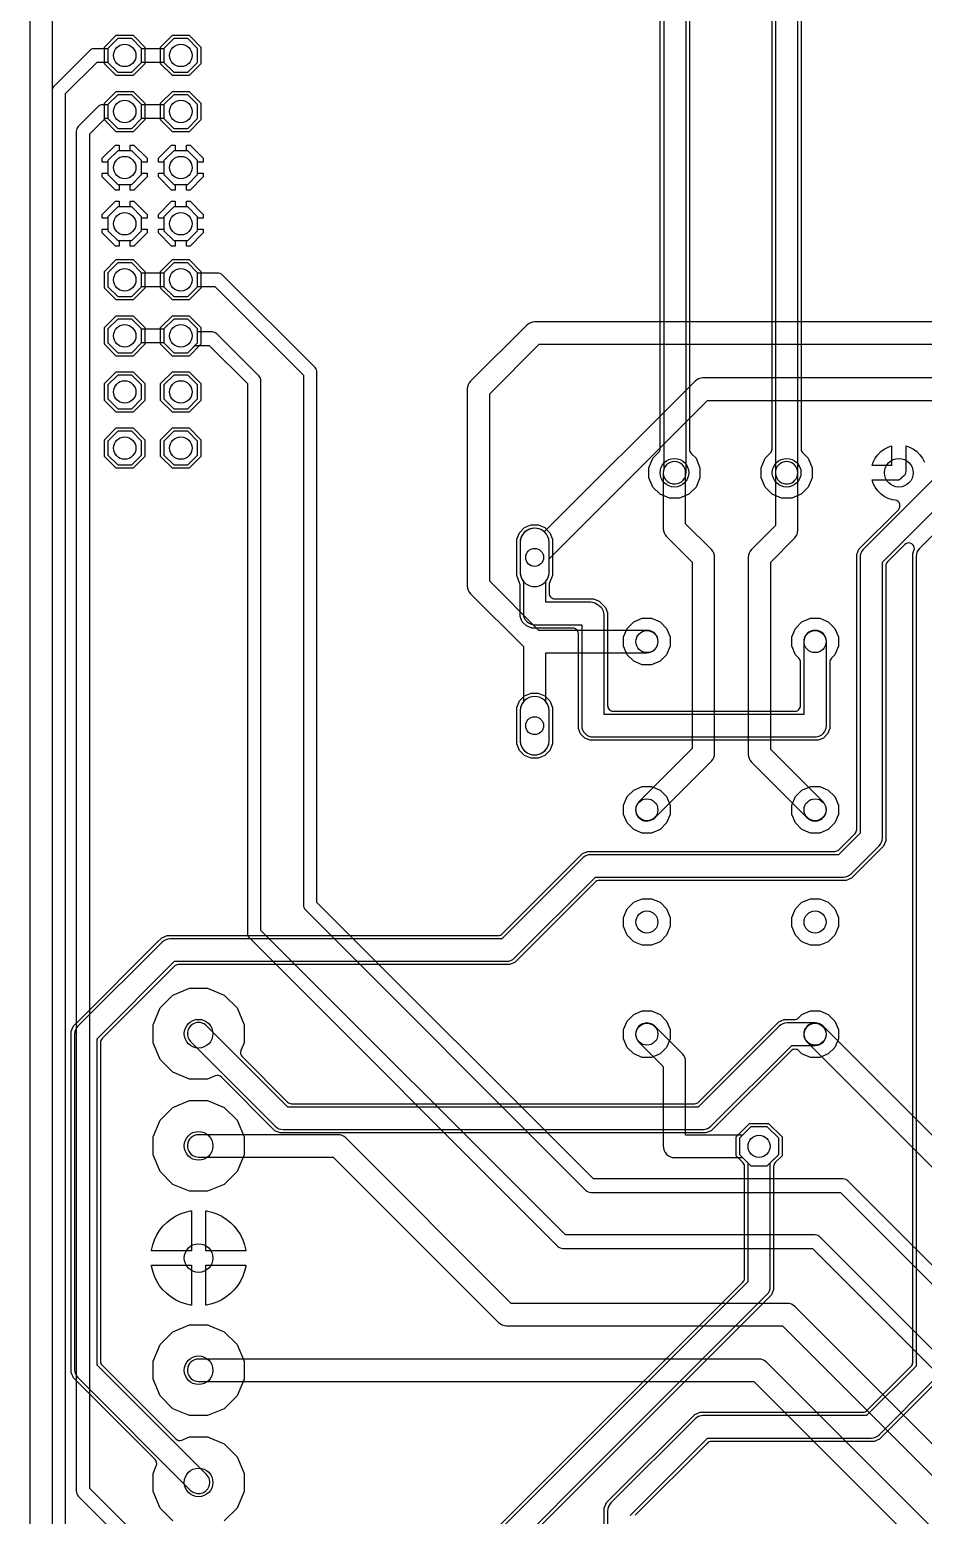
# Model space of a CAD drawing. Header units: millimetres. Extents: x 0 to 100, y -162 to 0.
# Drawn here: x 0 to 40.5, y -101.3 to -34 of the extents above; entities that cross this region are included whole.
import ezdxf

# ---------------------------------------------------------------- set-up
doc = ezdxf.new("R2010")
doc.units = ezdxf.units.MM

msp = doc.modelspace()

# ---------------------------------------------------------------- linework, layer by layer
at = {"layer": '16_copper'}
for points in [[(1.626, -102.795), (1.626, -36.905), (3.047, -35.484), (3.538, -35.484), (3.538, -35.495), (3.984, -35.941), (4.616, -35.941), (5.062, -35.495), (5.062, -35.484), (6.078, -35.484), (6.078, -35.495), (6.524, -35.941), (7.156, -35.941), (7.602, -35.495), (7.602, -34.863), (7.156, -34.417), (6.524, -34.417), (6.078, -34.863), (6.078, -34.874), (5.062, -34.874), (5.062, -34.863), (4.616, -34.417), (3.984, -34.417), (3.538, -34.863), (3.538, -34.874), (2.921, -34.874, 0.198912), (2.705, -34.963), (1.105, -36.564, 0.198912), (1.016, -36.779), (1.016, -102.921, 0.198912)], [(5.206, -102.565), (2.718, -100.077), (2.718, -38.734), (3.428, -38.024), (3.538, -38.024), (3.538, -38.035), (3.984, -38.481), (4.616, -38.481), (5.062, -38.035), (5.062, -38.024), (6.078, -38.024), (6.078, -38.035), (6.524, -38.481), (7.156, -38.481), (7.602, -38.035), (7.602, -37.403), (7.156, -36.957), (6.524, -36.957), (6.078, -37.403), (6.078, -37.414), (5.062, -37.414), (5.062, -37.403), (4.616, -36.957), (3.984, -36.957), (3.538, -37.403), (3.538, -37.414), (3.302, -37.414, 0.198912), (3.086, -37.503), (2.197, -38.392, 0.198912), (2.108, -38.608), (2.108, -100.203, 0.198912), (2.197, -100.419), (4.864, -103.086, 0.198912)], [(56.006, -105.105), (37.046, -86.144, 0.198912), (36.83, -86.055), (25.526, -86.055), (13.005, -73.534), (13.005, -49.53, 0.198912), (12.916, -49.314), (8.725, -45.123, 0.198912), (8.509, -45.034), (7.602, -45.034), (7.602, -45.023), (7.156, -44.577), (6.524, -44.577), (6.078, -45.023), (6.078, -45.034), (5.062, -45.034), (5.062, -45.023), (4.616, -44.577), (3.984, -44.577), (3.538, -45.023), (3.538, -45.655), (3.984, -46.101), (4.616, -46.101), (5.062, -45.655), (5.062, -45.644), (6.078, -45.644), (6.078, -45.655), (6.524, -46.101), (7.156, -46.101), (7.602, -45.655), (7.602, -45.644), (8.383, -45.644), (12.395, -49.656), (12.395, -73.66, 0.198912), (12.484, -73.876), (25.184, -86.576, 0.198912), (25.4, -86.665), (36.704, -86.665), (55.664, -105.626, 0.198912)], [(54.736, -107.645), (35.776, -88.684, 0.198912), (35.56, -88.595), (24.256, -88.595), (10.465, -74.804), (10.465, -49.911, 0.198912), (10.376, -49.695), (8.471, -47.79, 0.198912), (8.255, -47.701), (7.602, -47.701), (7.602, -47.563), (7.156, -47.117), (6.524, -47.117), (6.078, -47.563), (6.078, -47.574), (5.062, -47.574), (5.062, -47.563), (4.616, -47.117), (3.984, -47.117), (3.538, -47.563), (3.538, -48.195), (3.984, -48.641), (4.616, -48.641), (5.062, -48.195), (5.062, -48.184), (6.078, -48.184), (6.078, -48.195), (6.524, -48.641), (7.156, -48.641), (7.486, -48.311), (8.129, -48.311), (9.855, -50.037), (9.855, -74.93, 0.198912), (9.944, -75.146), (23.914, -89.116, 0.198912), (24.13, -89.205), (35.434, -89.205), (54.394, -108.166, 0.198912)], [(90.17, -47.244), (22.86, -47.244, 0.198912), (22.501, -47.393), (19.961, -49.933, 0.198912), (19.812, -50.292), (19.812, -59.202, 0.198912), (19.961, -59.562), (22.352, -61.953), (22.352, -64.45, 0.16243), (22.2, -64.839), (22.2, -66.225, 0.952079), (23.52, -66.225), (23.52, -64.839, 0.16243), (23.368, -64.45), (23.368, -62.23), (27.94, -62.23, 1), (27.94, -61.214), (23.05, -61.214), (20.828, -58.992), (20.828, -50.502), (23.07, -48.26), (89.96, -48.26)], [(80.03, -49.784), (30.48, -49.784, 0.198912), (30.121, -49.933), (23.297, -56.756, 0.628687), (22.2, -57.219), (22.2, -58.605), (22.206, -58.669), (22.219, -58.733), (22.237, -58.795), (22.262, -58.855), (22.293, -58.912), (22.329, -58.966), (22.37, -59.016), (22.416, -59.062), (22.466, -59.103), (22.52, -59.14), (22.577, -59.17), (22.637, -59.195), (22.699, -59.214), (22.763, -59.226), (22.828, -59.233), (22.892, -59.233), (22.957, -59.226, 0.357805), (23.52, -58.605), (23.52, -57.97), (30.69, -50.8), (79.82, -50.8)], [(53.699, -110.893), (34.649, -91.843, 0.198912), (34.29, -91.694), (21.8, -91.694), (14.308, -84.202, 0.198912), (13.949, -84.053), (7.645, -84.053, 0.929363), (7.571, -85.063), (7.645, -85.069), (13.738, -85.069), (21.231, -92.561, 0.198912), (21.59, -92.71), (34.08, -92.71), (52.832, -111.462)], [(47.349, -108.353), (33.358, -94.362, 0.198912), (32.999, -94.213), (7.645, -94.213, 0.929363), (7.571, -95.223), (7.645, -95.229), (32.788, -95.229), (46.482, -108.922)]]:
    msp.add_lwpolyline(points, format="xyb", dxfattribs=at)
for points in [[(5.062, -40.575), (5.062, -39.943), (4.616, -39.497), (3.984, -39.497), (3.538, -39.943), (3.538, -40.575), (3.984, -41.021), (4.616, -41.021)], [(7.602, -40.575), (7.602, -39.943), (7.156, -39.497), (6.524, -39.497), (6.078, -39.943), (6.078, -40.575), (6.524, -41.021), (7.156, -41.021)], [(5.062, -43.115), (5.062, -42.483), (4.616, -42.037), (3.984, -42.037), (3.538, -42.483), (3.538, -43.115), (3.984, -43.561), (4.616, -43.561)], [(7.602, -43.115), (7.602, -42.483), (7.156, -42.037), (6.524, -42.037), (6.078, -42.483), (6.078, -43.115), (6.524, -43.561), (7.156, -43.561)], [(5.062, -50.735), (5.062, -50.103), (4.616, -49.657), (3.984, -49.657), (3.538, -50.103), (3.538, -50.735), (3.984, -51.181), (4.616, -51.181)], [(7.602, -50.735), (7.602, -50.103), (7.156, -49.657), (6.524, -49.657), (6.078, -50.103), (6.078, -50.735), (6.524, -51.181), (7.156, -51.181)], [(5.062, -53.275), (5.062, -52.643), (4.616, -52.197), (3.984, -52.197), (3.538, -52.643), (3.538, -53.275), (3.984, -53.721), (4.616, -53.721)], [(7.602, -53.275), (7.602, -52.643), (7.156, -52.197), (6.524, -52.197), (6.078, -52.643), (6.078, -53.275), (6.524, -53.721), (7.156, -53.721)]]:
    msp.add_lwpolyline(points, close=True, dxfattribs=at)
for points in [[(27.983, -69.848, 0.17708), (28.299, -69.701), (30.86, -67.141, 0.198912), (31.008, -66.782), (31.008, -57.912, 0.198912), (30.86, -57.553), (29.697, -56.39), (29.697, -54.077, 1), (28.681, -54.077), (28.681, -56.601, 0.198912), (28.83, -56.96), (29.992, -58.122), (29.992, -66.571), (27.581, -68.983), (27.543, -69.025), (27.511, -69.071), (27.483, -69.12), (27.461, -69.172), (27.445, -69.226), (27.436, -69.281), (27.432, -69.337), (27.435, -69.394), (27.443, -69.449), (27.458, -69.504), (27.479, -69.556), (27.506, -69.606), (27.538, -69.652), (27.574, -69.695), (27.616, -69.733), (27.661, -69.767), (27.71, -69.795), (27.761, -69.818), (27.815, -69.834), (27.87, -69.845), (27.926, -69.85)], [(35.612, -69.847, 0.631879), (35.919, -68.983), (33.548, -66.612), (33.548, -58.122), (34.628, -57.043, 0.198912), (34.777, -56.683), (34.777, -54.077, 1), (33.761, -54.077), (33.761, -56.473), (32.681, -57.553, 0.198912), (32.532, -57.912), (32.532, -66.822, 0.198912), (32.681, -67.182), (35.201, -69.701), (35.243, -69.739), (35.289, -69.771), (35.338, -69.799), (35.39, -69.821), (35.444, -69.837), (35.499, -69.846), (35.555, -69.85)], [(33.909, -84.95), (33.909, -84.214), (33.388, -83.693), (32.652, -83.693), (32.271, -84.074), (29.697, -84.074), (29.697, -80.751, 0.198912), (29.548, -80.392), (28.299, -79.143, 1), (27.581, -79.861), (28.681, -80.961), (28.681, -84.561, 0.425936), (29.21, -85.09), (32.271, -85.09), (32.652, -85.471), (33.388, -85.471)], [(55.27, -95.016), (55.27, -94.468), (54.884, -94.082), (54.668, -94.082), (47.349, -86.763, 0.198912), (46.99, -86.614), (43.39, -86.614), (35.919, -79.143, 1), (35.201, -79.861), (42.821, -87.481, 0.198912), (43.18, -87.63), (46.78, -87.63), (53.95, -94.8), (53.95, -95.016), (54.336, -95.402), (54.884, -95.402)]]:
    msp.add_lwpolyline(points, format="xyb", close=True, dxfattribs=at)
at = {"layer": '1_copper'}
for points in [[(98.75, -138.174, 0.391601), (98.984, -137.922), (98.984, -1.27, 0.414214), (98.73, -1.016), (1.27, -1.016, 0.414214), (1.016, -1.27), (1.016, -137.922, 0.414214), (1.27, -138.176), (98.73, -138.176)], [(25.37, -66.192), (25.128, -66.092), (24.942, -65.906), (24.841, -65.663), (24.841, -61.366, 0.414214), (24.587, -61.112), (22.729, -61.112), (22.486, -61.012), (22.3, -60.826), (22.2, -60.583), (22.2, -59.153, 0.098493), (22.18, -59.055), (22.047, -58.734), (22.047, -57.09), (22.171, -56.791), (22.4, -56.563), (22.698, -56.439), (23.022, -56.439), (23.32, -56.563), (23.549, -56.791), (23.673, -57.09), (23.673, -58.734), (23.54, -59.055, 0.098493), (23.52, -59.153), (23.52, -59.538, 0.414214), (23.774, -59.792), (25.531, -59.792), (25.774, -59.892), (26.061, -60.18), (26.162, -60.422), (26.162, -64.618, 0.414214), (26.416, -64.872), (34.646, -64.872, 0.414214), (34.9, -64.618), (34.9, -62.655, 0.198912), (34.825, -62.476), (34.668, -62.318), (34.508, -61.931), (34.508, -61.513), (34.668, -61.126), (34.964, -60.83), (35.351, -60.67), (35.769, -60.67), (36.156, -60.83), (36.452, -61.126), (36.612, -61.513), (36.612, -61.931), (36.452, -62.318), (36.295, -62.476, 0.198912), (36.22, -62.655), (36.22, -65.663), (36.12, -65.906), (35.934, -66.092), (35.691, -66.192)], [(35.584, -66.039, 0.40058), (36.068, -65.532), (36.068, -61.722, 1), (35.052, -61.722), (35.052, -65.024), (26.01, -65.024), (26.01, -60.554, 0.271662), (25.759, -60.093), (25.743, -60.079, 0.187985), (25.4, -59.944), (23.368, -59.944), (23.368, -58.994, 0.16243), (23.52, -58.605), (23.52, -57.219, 0.952079), (22.2, -57.219), (22.2, -58.605, 0.16243), (22.352, -58.994), (22.352, -60.452, 0.414214), (22.86, -60.96), (24.994, -60.96), (24.994, -65.532, 0.414214), (25.502, -66.04), (35.56, -66.04)], [(22.957, -66.846, 0.357805), (23.52, -66.225), (23.52, -64.839, 0.952079), (22.2, -64.839), (22.2, -66.225), (22.206, -66.289), (22.219, -66.353), (22.237, -66.415), (22.262, -66.475), (22.293, -66.532), (22.329, -66.586), (22.37, -66.636), (22.416, -66.682), (22.466, -66.723), (22.52, -66.76), (22.577, -66.79), (22.637, -66.815), (22.699, -66.834), (22.763, -66.846), (22.828, -66.853), (22.892, -66.853)], [(11.345, -83.972), (11.102, -83.872), (8.679, -81.449, 0.303348), (8.402, -81.394), (8.054, -81.538), (7.236, -81.538), (6.48, -81.225), (5.901, -80.646), (5.588, -79.89), (5.588, -79.072), (5.901, -78.315), (6.48, -77.737), (7.236, -77.424), (8.054, -77.424), (8.81, -77.737), (9.389, -78.315), (9.702, -79.072), (9.702, -79.89), (9.558, -80.238, 0.303348), (9.613, -80.515), (11.675, -82.577, 0.198912), (11.855, -82.652), (30.101, -82.652, 0.198912), (30.281, -82.577), (33.916, -78.942), (34.159, -78.842), (34.627, -78.842, 0.198912), (34.806, -78.767), (34.964, -78.61), (35.351, -78.45), (35.769, -78.45), (36.156, -78.61), (36.452, -78.906), (36.612, -79.293), (36.612, -79.711), (36.452, -80.098), (36.156, -80.394), (35.769, -80.554), (35.351, -80.554), (34.964, -80.394), (34.827, -80.258, 0.414216), (34.468, -80.258), (31.076, -83.65), (30.854, -83.872), (30.611, -83.972)], [(30.501, -83.819, 0.187977), (30.839, -83.671), (34.5, -80.01), (35.56, -80.01, 1), (35.56, -78.994), (34.29, -78.994, 0.198912), (33.931, -79.143), (30.27, -82.804), (11.687, -82.804), (8.004, -79.122, 1), (7.286, -79.84), (11.117, -83.671, 0.198912), (11.476, -83.82), (30.48, -83.82)], [(14.012, -110.468, 0.187977), (14.35, -110.32), (33.379, -91.291, 0.198912), (33.528, -90.932), (33.528, -85.331), (33.909, -84.95), (33.909, -84.214), (33.388, -83.693), (32.652, -83.693), (32.131, -84.214), (32.131, -84.95), (32.512, -85.331), (32.512, -90.722), (13.781, -109.453), (7.645, -109.453, 0.929363), (7.571, -110.463), (7.645, -110.469), (13.991, -110.469)]]:
    msp.add_lwpolyline(points, format="xyb", close=True, dxfattribs=at)
for points in [[(29.87, -30.351), (29.87, -53.024, 0.198912), (29.945, -53.203), (30.166, -53.424), (30.341, -53.848), (30.341, -54.306), (30.166, -54.73), (29.842, -55.054), (29.418, -55.229), (28.96, -55.229), (28.536, -55.054), (28.212, -54.73), (28.037, -54.306), (28.037, -53.848), (28.212, -53.424), (28.475, -53.161, 0.198912), (28.55, -52.981), (28.55, -29.841)], [(28.702, -29.972), (28.702, -53.935, 0.093121), (28.684, -54.129), (28.692, -54.184, 0.284671), (29.064, -54.569), (29.119, -54.58), (29.175, -54.585), (29.232, -54.583, 0.402219), (29.718, -54.056), (29.718, -30.182)], [(34.929, -31.642), (34.929, -53.002, 0.198912), (35.004, -53.182), (35.246, -53.424), (35.421, -53.848), (35.421, -54.306), (35.246, -54.73), (34.922, -55.054), (34.498, -55.229), (34.04, -55.229), (33.616, -55.054), (33.292, -54.73), (33.117, -54.306), (33.117, -53.848), (33.292, -53.424), (33.534, -53.182, 0.198912), (33.608, -53.002), (33.608, -31.132)], [(33.761, -31.263), (33.761, -54.077), (33.764, -54.133), (33.773, -54.189), (33.789, -54.243), (33.81, -54.295), (33.837, -54.345), (33.869, -54.391), (33.907, -54.433), (33.948, -54.471), (33.994, -54.504), (34.043, -54.532), (34.094, -54.554), (34.148, -54.57), (34.204, -54.581), (34.26, -54.585), (34.316, -54.583, 0.38717), (34.777, -54.077), (34.777, -31.474)], [(44.091, -51.203), (37.741, -57.553, 0.198912), (37.592, -57.912), (37.592, -70.402), (36.62, -71.374), (25.4, -71.374, 0.198912), (25.041, -71.523), (21.38, -75.184), (6.35, -75.184, 0.198912), (5.991, -75.333), (2.181, -79.143, 0.198912), (2.032, -79.502), (2.032, -94.696, 0.198912), (2.181, -95.055), (7.286, -100.16), (7.328, -100.198), (7.374, -100.23), (7.423, -100.258), (7.475, -100.28), (7.529, -100.295), (7.584, -100.305), (7.64, -100.309), (7.697, -100.306, 0.631879), (8.004, -99.442), (3.048, -94.485), (3.048, -79.712), (6.56, -76.2), (21.59, -76.2, 0.198912), (21.949, -76.051), (25.61, -72.39), (36.83, -72.39, 0.198912), (37.189, -72.241), (38.459, -70.971, 0.198912), (38.608, -70.612), (38.608, -58.122), (44.66, -52.07)], [(6.48, -101.545), (5.901, -100.966), (5.588, -100.21), (5.588, -99.392), (5.732, -99.043, 0.303348), (5.677, -98.767), (1.98, -95.07), (1.88, -94.827), (1.88, -79.371), (1.98, -79.128), (2.202, -78.906), (5.754, -75.354), (5.754, -75.354), (5.976, -75.132), (6.219, -75.032), (21.211, -75.032, 0.198912), (21.391, -74.957), (25.026, -71.322), (25.269, -71.222), (36.451, -71.222, 0.198912), (36.631, -71.147), (37.365, -70.413, 0.198912), (37.44, -70.233), (37.44, -57.781), (37.54, -57.538), (39.327, -55.751, 0.612805), (39.187, -55.321), (39.055, -55.3), (38.868, -55.239), (38.692, -55.15), (38.532, -55.034), (38.392, -54.894), (38.276, -54.734), (38.187, -54.558), (38.136, -54.402), (39.278, -54.402, 0.259145), (39.493, -54.282), (39.504, -54.264, 0.324806), (39.674, -54.006), (39.674, -52.864), (39.83, -52.915), (40.006, -53.004), (40.166, -53.12), (40.305, -53.26), (40.421, -53.42), (40.511, -53.596)], [(27.178, -101.302), (30.69, -97.79), (38.1, -97.79, 0.198912), (38.459, -97.641), (40.999, -95.101, 0.198912), (41.148, -94.742), (41.148, -58.076), (44.788, -54.436, 1), (44.07, -53.718), (40.281, -57.507, 0.198912), (40.132, -57.866), (40.132, -94.532), (37.89, -96.774), (30.48, -96.774, 0.198912), (30.121, -96.923), (26.311, -100.733, 0.198912), (26.162, -101.092), (26.162, -121.202)], [(26.01, -121.033), (26.01, -100.961), (26.11, -100.718), (30.106, -96.722), (30.349, -96.622), (37.721, -96.622, 0.198912), (37.901, -96.547), (39.905, -94.543, 0.198912), (39.98, -94.363), (39.98, -57.735), (40.034, -57.603, 0.820686), (39.62, -57.326), (38.835, -58.111, 0.198912), (38.76, -58.291), (38.76, -70.743), (38.66, -70.986), (37.204, -72.442), (36.961, -72.542), (25.779, -72.542, 0.198912), (25.599, -72.617), (21.964, -76.252), (21.721, -76.352), (6.729, -76.352, 0.198912), (6.549, -76.427), (3.275, -79.701, 0.198912), (3.2, -79.881), (3.2, -94.317, 0.198912), (3.275, -94.497), (6.611, -97.833, 0.303348), (6.888, -97.888), (7.236, -97.744), (8.054, -97.744), (8.81, -98.057), (9.389, -98.635), (9.702, -99.392), (9.702, -100.21), (9.389, -100.966), (8.81, -101.545)], [(13.792, -109.226), (32.285, -90.733, 0.198912), (32.36, -90.553), (32.36, -85.5, 0.198912), (32.285, -85.32), (31.979, -85.013), (31.979, -84.151), (32.589, -83.541), (33.451, -83.541), (34.061, -84.151), (34.061, -85.013), (33.755, -85.32, 0.198912), (33.68, -85.5), (33.68, -91.063), (33.58, -91.306), (14.365, -110.521)], [(41.2, -95.116), (38.474, -97.842), (38.231, -97.942), (30.859, -97.942, 0.198912), (30.679, -98.017), (27.405, -101.291, 0.198912)]]:
    msp.add_lwpolyline(points, format="xyb", dxfattribs=at)
for points in [[(3.921, -36.093), (3.386, -35.558), (3.386, -34.8), (3.921, -34.265), (4.679, -34.265), (5.214, -34.8), (5.214, -35.558), (4.679, -36.093)], [(6.461, -36.093), (5.926, -35.558), (5.926, -34.8), (6.461, -34.265), (7.219, -34.265), (7.754, -34.8), (7.754, -35.558), (7.219, -36.093)], [(5.062, -35.495), (5.062, -34.863), (4.616, -34.417), (3.984, -34.417), (3.538, -34.863), (3.538, -35.495), (3.984, -35.941), (4.616, -35.941)], [(7.602, -35.495), (7.602, -34.863), (7.156, -34.417), (6.524, -34.417), (6.078, -34.863), (6.078, -35.495), (6.524, -35.941), (7.156, -35.941)], [(3.921, -38.633), (3.386, -38.098), (3.386, -37.34), (3.921, -36.805), (4.679, -36.805), (5.214, -37.34), (5.214, -38.098), (4.679, -38.633)], [(5.062, -38.035), (5.062, -37.403), (4.616, -36.957), (3.984, -36.957), (3.538, -37.403), (3.538, -38.035), (3.984, -38.481), (4.616, -38.481)], [(6.461, -38.633), (5.926, -38.098), (5.926, -37.34), (6.461, -36.805), (7.219, -36.805), (7.754, -37.34), (7.754, -38.098), (7.219, -38.633)], [(7.602, -38.035), (7.602, -37.403), (7.156, -36.957), (6.524, -36.957), (6.078, -37.403), (6.078, -38.035), (6.524, -38.481), (7.156, -38.481)], [(3.284, -40.005), (3.284, -39.838), (3.879, -39.243), (4.046, -39.243), (4.046, -39.497), (3.984, -39.497), (3.538, -39.943), (3.538, -40.005)], [(5.062, -40.005), (5.062, -39.943), (4.616, -39.497), (4.554, -39.497), (4.554, -39.243), (4.721, -39.243), (5.316, -39.838), (5.316, -40.005)], [(5.824, -40.005), (5.824, -39.838), (6.419, -39.243), (6.586, -39.243), (6.586, -39.497), (6.524, -39.497), (6.078, -39.943), (6.078, -40.005)], [(7.602, -40.005), (7.602, -39.943), (7.156, -39.497), (7.094, -39.497), (7.094, -39.243), (7.261, -39.243), (7.856, -39.838), (7.856, -40.005)], [(3.284, -40.68), (3.284, -40.513), (3.538, -40.513), (3.538, -40.575), (3.984, -41.021), (4.046, -41.021), (4.046, -41.275), (3.879, -41.275)], [(4.554, -41.275), (4.554, -41.021), (4.616, -41.021), (5.062, -40.575), (5.062, -40.513), (5.316, -40.513), (5.316, -40.68), (4.721, -41.275)], [(5.824, -40.68), (5.824, -40.513), (6.078, -40.513), (6.078, -40.575), (6.524, -41.021), (6.586, -41.021), (6.586, -41.275), (6.419, -41.275)], [(7.094, -41.275), (7.094, -41.021), (7.156, -41.021), (7.602, -40.575), (7.602, -40.513), (7.856, -40.513), (7.856, -40.68), (7.261, -41.275)], [(3.284, -42.545), (3.284, -42.378), (3.879, -41.783), (4.046, -41.783), (4.046, -42.037), (3.984, -42.037), (3.538, -42.483), (3.538, -42.545)], [(5.062, -42.545), (5.062, -42.483), (4.616, -42.037), (4.554, -42.037), (4.554, -41.783), (4.721, -41.783), (5.316, -42.378), (5.316, -42.545)], [(5.824, -42.545), (5.824, -42.378), (6.419, -41.783), (6.586, -41.783), (6.586, -42.037), (6.524, -42.037), (6.078, -42.483), (6.078, -42.545)], [(7.602, -42.545), (7.602, -42.483), (7.156, -42.037), (7.094, -42.037), (7.094, -41.783), (7.261, -41.783), (7.856, -42.378), (7.856, -42.545)], [(3.284, -43.22), (3.284, -43.053), (3.538, -43.053), (3.538, -43.115), (3.984, -43.561), (4.046, -43.561), (4.046, -43.815), (3.879, -43.815)], [(4.554, -43.815), (4.554, -43.561), (4.616, -43.561), (5.062, -43.115), (5.062, -43.053), (5.316, -43.053), (5.316, -43.22), (4.721, -43.815)], [(5.824, -43.22), (5.824, -43.053), (6.078, -43.053), (6.078, -43.115), (6.524, -43.561), (6.586, -43.561), (6.586, -43.815), (6.419, -43.815)], [(7.094, -43.815), (7.094, -43.561), (7.156, -43.561), (7.602, -43.115), (7.602, -43.053), (7.856, -43.053), (7.856, -43.22), (7.261, -43.815)], [(3.921, -46.253), (3.386, -45.718), (3.386, -44.96), (3.921, -44.425), (4.679, -44.425), (5.214, -44.96), (5.214, -45.718), (4.679, -46.253)], [(5.062, -45.655), (5.062, -45.023), (4.616, -44.577), (3.984, -44.577), (3.538, -45.023), (3.538, -45.655), (3.984, -46.101), (4.616, -46.101)], [(6.461, -46.253), (5.926, -45.718), (5.926, -44.96), (6.461, -44.425), (7.219, -44.425), (7.754, -44.96), (7.754, -45.718), (7.219, -46.253)], [(7.602, -45.655), (7.602, -45.023), (7.156, -44.577), (6.524, -44.577), (6.078, -45.023), (6.078, -45.655), (6.524, -46.101), (7.156, -46.101)], [(3.921, -48.793), (3.386, -48.258), (3.386, -47.5), (3.921, -46.965), (4.679, -46.965), (5.214, -47.5), (5.214, -48.258), (4.679, -48.793)], [(6.461, -48.793), (5.926, -48.258), (5.926, -47.5), (6.461, -46.965), (7.219, -46.965), (7.754, -47.5), (7.754, -48.258), (7.219, -48.793)], [(5.062, -48.195), (5.062, -47.563), (4.616, -47.117), (3.984, -47.117), (3.538, -47.563), (3.538, -48.195), (3.984, -48.641), (4.616, -48.641)], [(7.602, -48.195), (7.602, -47.563), (7.156, -47.117), (6.524, -47.117), (6.078, -47.563), (6.078, -48.195), (6.524, -48.641), (7.156, -48.641)], [(3.921, -51.333), (3.386, -50.798), (3.386, -50.04), (3.921, -49.505), (4.679, -49.505), (5.214, -50.04), (5.214, -50.798), (4.679, -51.333)], [(5.062, -50.735), (5.062, -50.103), (4.616, -49.657), (3.984, -49.657), (3.538, -50.103), (3.538, -50.735), (3.984, -51.181), (4.616, -51.181)], [(6.461, -51.333), (5.926, -50.798), (5.926, -50.04), (6.461, -49.505), (7.219, -49.505), (7.754, -50.04), (7.754, -50.798), (7.219, -51.333)], [(7.602, -50.735), (7.602, -50.103), (7.156, -49.657), (6.524, -49.657), (6.078, -50.103), (6.078, -50.735), (6.524, -51.181), (7.156, -51.181)], [(3.921, -53.873), (3.386, -53.338), (3.386, -52.58), (3.921, -52.045), (4.679, -52.045), (5.214, -52.58), (5.214, -53.338), (4.679, -53.873)], [(5.062, -53.275), (5.062, -52.643), (4.616, -52.197), (3.984, -52.197), (3.538, -52.643), (3.538, -53.275), (3.984, -53.721), (4.616, -53.721)], [(6.461, -53.873), (5.926, -53.338), (5.926, -52.58), (6.461, -52.045), (7.219, -52.045), (7.754, -52.58), (7.754, -53.338), (7.219, -53.873)], [(7.602, -53.275), (7.602, -52.643), (7.156, -52.197), (6.524, -52.197), (6.078, -52.643), (6.078, -53.275), (6.524, -53.721), (7.156, -53.721)], [(38.136, -53.752), (38.187, -53.596), (38.276, -53.42), (38.392, -53.26), (38.532, -53.12), (38.692, -53.004), (38.868, -52.915), (39.024, -52.864), (39.024, -53.752)], [(27.731, -62.774), (27.344, -62.614), (27.048, -62.318), (26.888, -61.931), (26.888, -61.513), (27.048, -61.126), (27.344, -60.83), (27.731, -60.67), (28.149, -60.67), (28.536, -60.83), (28.832, -61.126), (28.992, -61.513), (28.992, -61.931), (28.832, -62.318), (28.536, -62.614), (28.149, -62.774)], [(22.698, -67.005), (22.4, -66.881), (22.171, -66.653), (22.047, -66.354), (22.047, -64.71), (22.171, -64.411), (22.4, -64.183), (22.698, -64.059), (23.022, -64.059), (23.32, -64.183), (23.549, -64.411), (23.673, -64.71), (23.673, -66.354), (23.549, -66.653), (23.32, -66.881), (23.022, -67.005)], [(27.731, -70.394), (27.344, -70.234), (27.048, -69.938), (26.888, -69.551), (26.888, -69.133), (27.048, -68.746), (27.344, -68.45), (27.731, -68.29), (28.149, -68.29), (28.536, -68.45), (28.832, -68.746), (28.992, -69.133), (28.992, -69.551), (28.832, -69.938), (28.536, -70.234), (28.149, -70.394)], [(35.351, -70.394), (34.964, -70.234), (34.668, -69.938), (34.508, -69.551), (34.508, -69.133), (34.668, -68.746), (34.964, -68.45), (35.351, -68.29), (35.769, -68.29), (36.156, -68.45), (36.452, -68.746), (36.612, -69.133), (36.612, -69.551), (36.452, -69.938), (36.156, -70.234), (35.769, -70.394)], [(27.731, -75.474), (27.344, -75.314), (27.048, -75.018), (26.888, -74.631), (26.888, -74.213), (27.048, -73.826), (27.344, -73.53), (27.731, -73.37), (28.149, -73.37), (28.536, -73.53), (28.832, -73.826), (28.992, -74.213), (28.992, -74.631), (28.832, -75.018), (28.536, -75.314), (28.149, -75.474)], [(35.351, -75.474), (34.964, -75.314), (34.668, -75.018), (34.508, -74.631), (34.508, -74.213), (34.668, -73.826), (34.964, -73.53), (35.351, -73.37), (35.769, -73.37), (36.156, -73.53), (36.452, -73.826), (36.612, -74.213), (36.612, -74.631), (36.452, -75.018), (36.156, -75.314), (35.769, -75.474)], [(27.731, -80.554), (27.344, -80.394), (27.048, -80.098), (26.888, -79.711), (26.888, -79.293), (27.048, -78.906), (27.344, -78.61), (27.731, -78.45), (28.149, -78.45), (28.536, -78.61), (28.832, -78.906), (28.992, -79.293), (28.992, -79.711), (28.832, -80.098), (28.536, -80.394), (28.149, -80.554)], [(7.236, -86.618), (6.48, -86.305), (5.901, -85.726), (5.588, -84.97), (5.588, -84.152), (5.901, -83.395), (6.48, -82.817), (7.236, -82.504), (8.054, -82.504), (8.81, -82.817), (9.389, -83.395), (9.702, -84.152), (9.702, -84.97), (9.389, -85.726), (8.81, -86.305), (8.054, -86.618)], [(5.509, -89.316), (5.513, -89.279), (5.567, -89.042), (5.647, -88.813), (5.752, -88.595), (5.881, -88.39), (6.033, -88.2), (6.204, -88.029), (6.394, -87.877), (6.599, -87.748), (6.817, -87.643), (7.046, -87.563), (7.283, -87.509), (7.32, -87.505), (7.32, -89.316)], [(7.97, -89.316), (7.97, -87.505), (8.007, -87.509), (8.244, -87.563), (8.473, -87.643), (8.691, -87.748), (8.896, -87.877), (9.086, -88.029), (9.257, -88.2), (9.409, -88.39), (9.538, -88.595), (9.643, -88.813), (9.723, -89.042), (9.777, -89.279), (9.781, -89.316)], [(7.283, -91.773), (7.046, -91.719), (6.817, -91.639), (6.599, -91.533), (6.394, -91.404), (6.204, -91.253), (6.033, -91.082), (5.881, -90.892), (5.752, -90.687), (5.647, -90.468), (5.567, -90.24), (5.513, -90.003), (5.509, -89.966), (7.32, -89.966), (7.32, -91.777)], [(7.97, -89.966), (9.781, -89.966), (9.777, -90.003), (9.723, -90.24), (9.643, -90.468), (9.538, -90.687), (9.409, -90.892), (9.257, -91.082), (9.086, -91.253), (8.896, -91.404), (8.691, -91.533), (8.473, -91.639), (8.244, -91.719), (8.007, -91.773), (7.97, -91.777)], [(7.236, -96.778), (6.48, -96.465), (5.901, -95.886), (5.588, -95.13), (5.588, -94.312), (5.901, -93.555), (6.48, -92.977), (7.236, -92.663), (8.054, -92.663), (8.81, -92.977), (9.389, -93.555), (9.702, -94.312), (9.702, -95.13), (9.389, -95.886), (8.81, -96.465), (8.054, -96.778)]]:
    msp.add_lwpolyline(points, close=True, dxfattribs=at)
at = {"layer": 'drills_PTH'}
for centre, radius in [((4.3, -35.179), 0.508), ((6.84, -35.179), 0.508), ((4.3, -37.719), 0.508), ((6.84, -37.719), 0.508), ((4.3, -40.259), 0.508), ((6.84, -40.259), 0.508), ((4.3, -42.799), 0.508), ((6.84, -42.799), 0.508), ((4.3, -45.339), 0.508), ((6.84, -45.339), 0.508), ((4.3, -47.879), 0.508), ((6.84, -47.879), 0.508), ((4.3, -50.419), 0.508), ((6.84, -50.419), 0.508), ((4.3, -52.959), 0.508), ((6.84, -52.959), 0.508), ((29.189, -54.077), 0.65), ((34.269, -54.077), 0.65), ((39.349, -54.077), 0.65), ((22.86, -57.912), 0.406), ((27.94, -61.722), 0.5), ((35.56, -61.722), 0.5), ((22.86, -65.532), 0.406), ((27.94, -69.342), 0.5), ((35.56, -69.342), 0.5), ((27.94, -74.422), 0.5), ((35.56, -74.422), 0.5), ((7.645, -79.481), 0.65), ((27.94, -79.502), 0.5), ((35.56, -79.502), 0.5), ((7.645, -84.561), 0.65), ((33.02, -84.582), 0.5), ((7.645, -89.641), 0.65), ((7.645, -94.721), 0.65), ((7.645, -99.801), 0.65)]:
    msp.add_circle(centre, radius, dxfattribs=at)
at = {"layer": 'outline'}
msp.add_lwpolyline([(0, -162), (100, -162), (100, 0), (0, 0), (0, -162)], close=True, dxfattribs=at)

doc.saveas('drawing.dxf')
